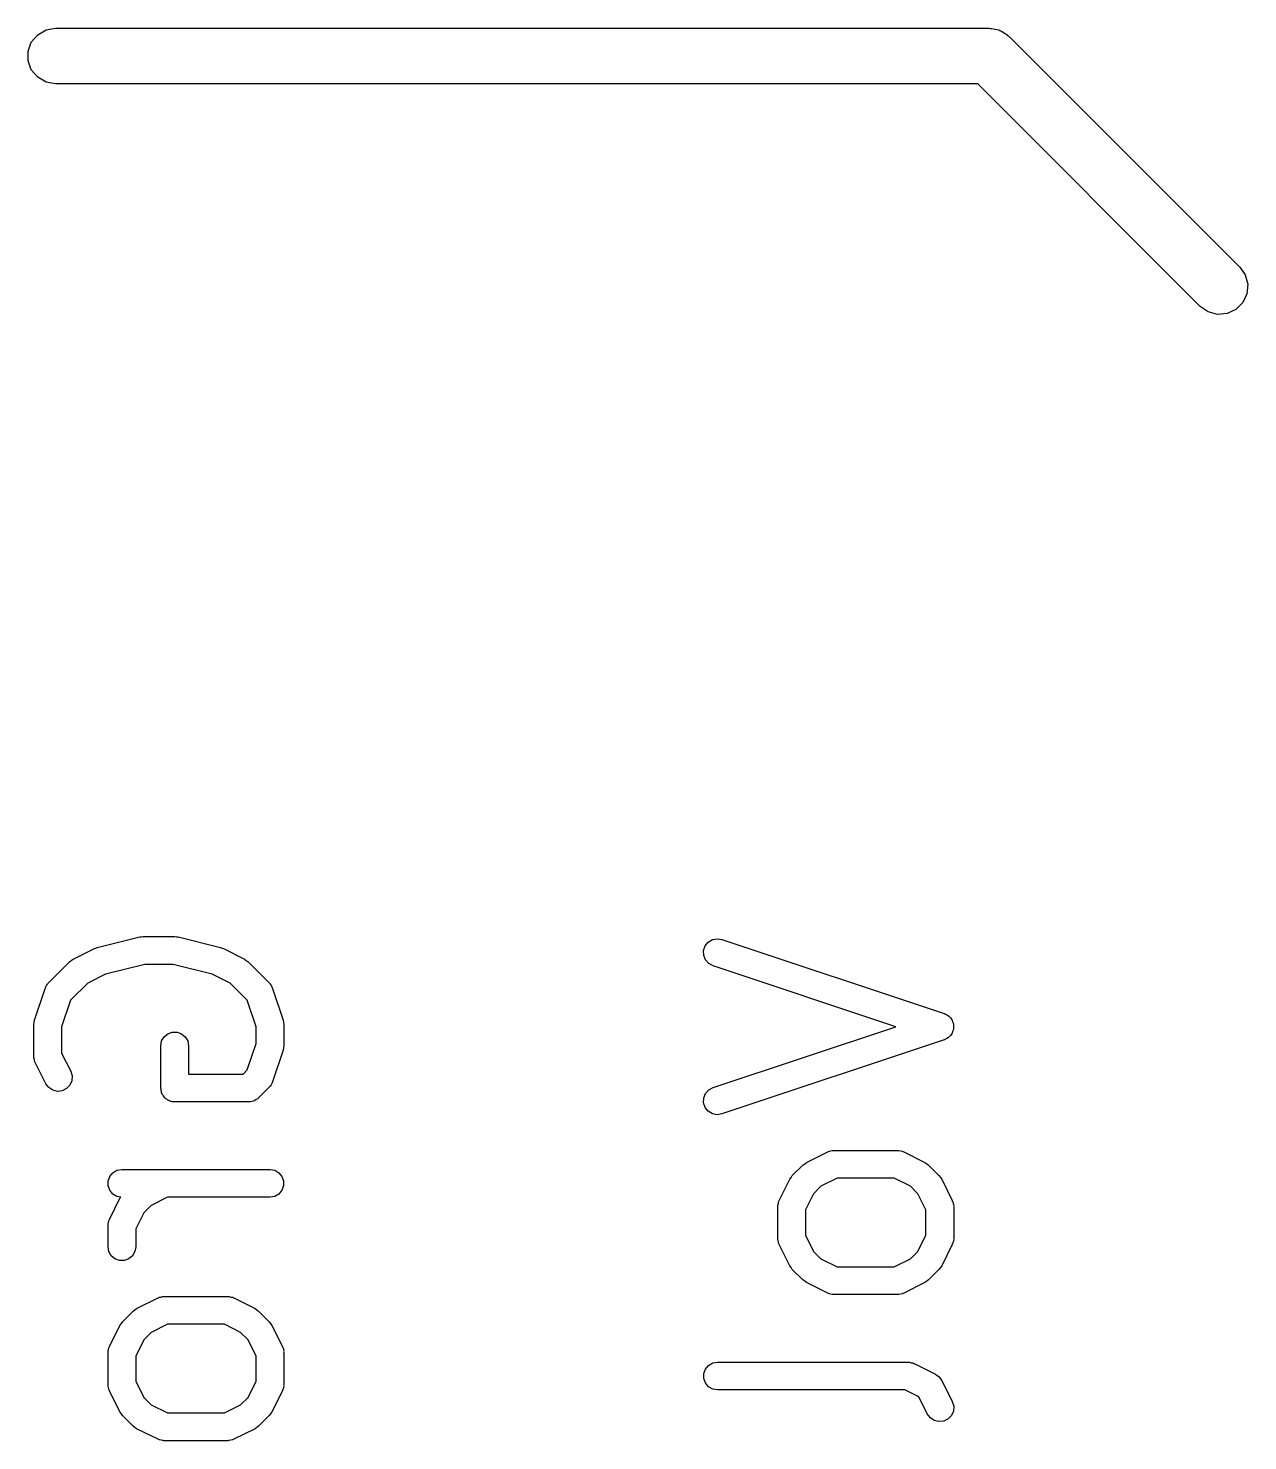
# Model space of a CAD drawing. Extents: x 91.3 to 189.8, y -113.5 to -60.4.
# Drawn here: x 169.22 to 173.61, y -65.98 to -60.9 of the extents above; entities that cross this region are included whole.
import ezdxf

# ---------------------------------------------------------------- set-up
doc = ezdxf.new("R2010")
doc.units = 0
doc.header["$MEASUREMENT"] = 0
doc.layers.add('BLACK', color=7, linetype='CONTINUOUS')

msp = doc.modelspace()

# ---------------------------------------------------------------- linework, layer by layer
at = {"layer": 'Black'}
for p, q in [((169.233, -60.95), (169.256, -60.9234)), ((169.256, -60.9234), (169.286, -60.906)), ((169.286, -60.906), (169.32, -60.9)), ((169.32, -60.9), (172.68, -60.9)), ((172.68, -60.9), (172.684, -60.9008)), ((172.684, -60.9008), (172.689, -60.9004)), ((172.689, -60.9004), (172.701, -60.9038)), ((172.701, -60.9038), (172.714, -60.906)), ((172.714, -60.906), (172.718, -60.9082)), ((172.718, -60.9082), (172.722, -60.9094)), ((172.722, -60.9094), (172.733, -60.9169)), ((172.733, -60.9169), (172.744, -60.9234)), ((172.744, -60.9234), (172.747, -60.9268)), ((172.747, -60.9268), (172.751, -60.9293)), ((172.751, -60.9293), (173.581, -61.7593)), ((169.222, -60.9826), (169.233, -60.95)), ((169.222, -61.0174), (169.222, -60.9826)), ((169.233, -61.05), (169.222, -61.0174)), ((169.256, -61.0766), (169.233, -61.05)), ((169.286, -61.094), (169.256, -61.0766)), ((169.32, -61.1), (169.286, -61.094)), ((172.639, -61.1), (169.32, -61.1)), ((173.439, -61.9007), (172.639, -61.1)), ((173.581, -61.7593), (173.601, -61.7877)), ((173.601, -61.7877), (173.61, -61.8213)), ((173.607, -61.8559), (173.592, -61.8874)), ((173.61, -61.8213), (173.607, -61.8559)), ((173.468, -61.9206), (173.439, -61.9007)), ((173.592, -61.8874), (173.567, -61.9119)), ((173.501, -61.9296), (173.468, -61.9206)), ((173.536, -61.9266), (173.501, -61.9296)), ((173.567, -61.9119), (173.536, -61.9266)), ((169.47, -64.2082), (169.623, -64.1701)), ((169.623, -64.1701), (169.629, -64.1696)), ((169.629, -64.1696), (169.635, -64.1686)), ((169.635, -64.1686), (169.749, -64.1686)), ((169.749, -64.1686), (169.755, -64.1696)), ((169.755, -64.1696), (169.761, -64.1701)), ((169.761, -64.1701), (169.914, -64.2082)), ((171.658, -64.2024), (171.669, -64.1888)), ((171.669, -64.1888), (171.684, -64.1797)), ((171.684, -64.1797), (171.701, -64.1762)), ((171.701, -64.1762), (171.718, -64.1788)), ((171.718, -64.1788), (172.518, -64.4454)), ((169.384, -64.25), (169.46, -64.2119)), ((169.46, -64.2119), (169.465, -64.2104)), ((169.465, -64.2104), (169.47, -64.2082)), ((169.914, -64.2082), (169.919, -64.2104)), ((169.919, -64.2104), (169.924, -64.2119)), ((169.924, -64.2119), (170, -64.25)), ((171.652, -64.2189), (171.658, -64.2024)), ((171.653, -64.2362), (171.652, -64.2189)), ((171.659, -64.2524), (171.653, -64.2362)), ((169.295, -64.3356), (169.371, -64.2594)), ((169.371, -64.2594), (169.377, -64.2548)), ((169.377, -64.2548), (169.384, -64.25)), ((169.641, -64.2686), (169.5, -64.3038)), ((169.743, -64.2686), (169.641, -64.2686)), ((169.884, -64.3038), (169.743, -64.2686)), ((170, -64.25), (170.006, -64.2548)), ((170.006, -64.2548), (170.013, -64.2594)), ((170.013, -64.2594), (170.089, -64.3356)), ((171.671, -64.2654), (171.659, -64.2524)), ((171.686, -64.2736), (171.671, -64.2654)), ((172.344, -64.4929), (171.686, -64.2736)), ((169.285, -64.3498), (169.288, -64.345)), ((169.288, -64.345), (169.291, -64.3399)), ((169.291, -64.3399), (169.293, -64.338)), ((169.293, -64.338), (169.295, -64.3356)), ((169.436, -64.3359), (169.374, -64.398)), ((169.5, -64.3038), (169.436, -64.3359)), ((169.948, -64.3359), (169.884, -64.3038)), ((170.01, -64.398), (169.948, -64.3359)), ((170.089, -64.3356), (170.091, -64.338)), ((170.091, -64.338), (170.093, -64.3399)), ((170.093, -64.3399), (170.096, -64.345)), ((170.096, -64.345), (170.099, -64.3498)), ((169.244, -64.4694), (169.283, -64.3551)), ((169.283, -64.3551), (169.284, -64.3526)), ((169.284, -64.3526), (169.285, -64.3498)), ((169.374, -64.398), (169.342, -64.4934)), ((170.042, -64.4934), (170.01, -64.398)), ((170.099, -64.3498), (170.1, -64.3526)), ((170.1, -64.3526), (170.101, -64.3551)), ((170.101, -64.3551), (170.139, -64.4694)), ((172.518, -64.4454), (172.519, -64.4461)), ((172.519, -64.4461), (172.52, -64.4464)), ((172.52, -64.4464), (172.527, -64.4502)), ((172.527, -64.4502), (172.533, -64.4537)), ((169.242, -64.4852), (169.243, -64.4773)), ((169.242, -64.5995), (169.242, -64.4852)), ((169.243, -64.4773), (169.244, -64.4694)), ((169.342, -64.4934), (169.342, -64.5877)), ((170.042, -64.5533), (170.042, -64.4934)), ((170.139, -64.4694), (170.141, -64.4773)), ((170.141, -64.4773), (170.142, -64.4852)), ((170.142, -64.4852), (170.142, -64.5614)), ((171.686, -64.7121), (172.344, -64.4929)), ((172.533, -64.4537), (172.534, -64.4547)), ((172.534, -64.4547), (172.535, -64.4554)), ((172.535, -64.4554), (172.54, -64.4612)), ((172.54, -64.4612), (172.545, -64.4667)), ((172.545, -64.4667), (172.545, -64.468)), ((172.545, -64.468), (172.546, -64.469)), ((172.546, -64.469), (172.548, -64.476)), ((172.548, -64.476), (172.551, -64.4828)), ((172.551, -64.4828), (172.551, -64.4842)), ((172.551, -64.4842), (172.551, -64.4855)), ((172.551, -64.4855), (172.551, -64.4929)), ((172.551, -64.4929), (172.551, -64.5002)), ((172.551, -64.5002), (172.551, -64.5015)), ((172.551, -64.5015), (172.551, -64.5029)), ((169.699, -64.5614), (169.702, -64.5443)), ((169.702, -64.5443), (169.711, -64.5293)), ((169.711, -64.5293), (169.724, -64.5181)), ((169.724, -64.5181), (169.74, -64.5122)), ((169.74, -64.5122), (169.758, -64.5122)), ((169.758, -64.5122), (169.774, -64.5181)), ((169.774, -64.5181), (169.787, -64.5293)), ((169.787, -64.5293), (169.796, -64.5443)), ((169.796, -64.5443), (169.799, -64.5614)), ((172.518, -64.5403), (171.718, -64.807)), ((172.519, -64.5396), (172.518, -64.5403)), ((172.52, -64.5394), (172.519, -64.5396)), ((172.527, -64.5355), (172.52, -64.5394)), ((172.533, -64.532), (172.527, -64.5355)), ((172.534, -64.531), (172.533, -64.532)), ((172.535, -64.5303), (172.534, -64.531)), ((172.54, -64.5245), (172.535, -64.5303)), ((172.545, -64.519), (172.54, -64.5245)), ((172.546, -64.5167), (172.545, -64.5177)), ((172.545, -64.5177), (172.545, -64.519)), ((172.548, -64.5097), (172.546, -64.5167)), ((172.551, -64.5029), (172.548, -64.5097)), ((169.242, -64.6024), (169.242, -64.5995)), ((169.242, -64.6052), (169.242, -64.6024)), ((169.342, -64.5877), (169.375, -64.6534)), ((169.699, -64.7138), (169.699, -64.5614)), ((169.799, -64.5614), (169.799, -64.6638)), ((170.01, -64.6487), (170.042, -64.5533)), ((170.139, -64.5772), (170.101, -64.6915)), ((170.141, -64.5693), (170.139, -64.5772)), ((170.142, -64.5614), (170.141, -64.5693)), ((169.244, -64.6108), (169.242, -64.6052)), ((169.245, -64.6166), (169.244, -64.6108)), ((169.246, -64.6191), (169.245, -64.6166)), ((169.247, -64.6219), (169.246, -64.6191)), ((169.285, -64.6981), (169.247, -64.6219)), ((169.375, -64.6534), (169.38, -64.67)), ((169.995, -64.6638), (170.01, -64.6487)), ((169.296, -64.712), (169.285, -64.6981)), ((169.372, -64.7033), (169.36, -64.7159)), ((169.379, -64.6873), (169.372, -64.7033)), ((169.38, -64.67), (169.379, -64.6873)), ((169.799, -64.6638), (169.995, -64.6638)), ((170.096, -64.7016), (170.093, -64.7068)), ((170.099, -64.6968), (170.096, -64.7016)), ((170.1, -64.6941), (170.099, -64.6968)), ((170.101, -64.6915), (170.1, -64.6941)), ((169.31, -64.7216), (169.296, -64.712)), ((169.327, -64.7256), (169.31, -64.7216)), ((169.344, -64.7236), (169.327, -64.7256)), ((169.36, -64.7159), (169.344, -64.7236)), ((169.7, -64.7181), (169.699, -64.7138)), ((169.7, -64.7225), (169.7, -64.7181)), ((169.701, -64.7266), (169.7, -64.7225)), ((169.702, -64.7309), (169.701, -64.7266)), ((169.704, -64.7347), (169.702, -64.7309)), ((169.706, -64.7388), (169.704, -64.7347)), ((169.709, -64.7422), (169.706, -64.7388)), ((169.711, -64.7459), (169.709, -64.7422)), ((169.714, -64.7488), (169.711, -64.7459)), ((169.717, -64.7521), (169.714, -64.7488)), ((169.721, -64.7543), (169.717, -64.7521)), ((169.724, -64.7571), (169.721, -64.7543)), ((170.042, -64.7554), (170.037, -64.7591)), ((170.048, -64.7521), (170.042, -64.7554)), ((170.049, -64.7504), (170.048, -64.7521)), ((170.051, -64.7492), (170.049, -64.7504)), ((170.089, -64.7111), (170.051, -64.7492)), ((170.091, -64.7087), (170.089, -64.7111)), ((170.093, -64.7068), (170.091, -64.7087)), ((171.652, -64.7669), (171.653, -64.7495)), ((171.653, -64.7495), (171.659, -64.7334)), ((171.659, -64.7334), (171.671, -64.7204)), ((171.671, -64.7204), (171.686, -64.7121)), ((169.728, -64.7586), (169.724, -64.7571)), ((169.732, -64.7608), (169.728, -64.7586)), ((169.736, -64.7616), (169.732, -64.7608)), ((169.74, -64.763), (169.736, -64.7616)), ((169.745, -64.763), (169.74, -64.763)), ((169.749, -64.7638), (169.745, -64.763)), ((170.016, -64.7638), (169.749, -64.7638)), ((170.018, -64.7634), (170.016, -64.7638)), ((170.02, -64.7636), (170.018, -64.7634)), ((170.026, -64.7619), (170.02, -64.7636)), ((170.033, -64.7608), (170.026, -64.7619)), ((170.035, -64.7597), (170.033, -64.7608)), ((170.037, -64.7591), (170.035, -64.7597)), ((171.658, -64.7833), (171.652, -64.7669)), ((171.669, -64.7969), (171.658, -64.7833)), ((171.684, -64.806), (171.669, -64.7969)), ((171.701, -64.8095), (171.684, -64.806)), ((171.718, -64.807), (171.701, -64.8095)), ((172.022, -64.9815), (172.099, -64.9434)), ((172.099, -64.9434), (172.101, -64.9426)), ((172.101, -64.9426), (172.104, -64.9411)), ((172.104, -64.9411), (172.11, -64.9401)), ((172.11, -64.9401), (172.115, -64.9384)), ((172.115, -64.9384), (172.118, -64.9386)), ((172.118, -64.9386), (172.121, -64.9381)), ((172.121, -64.9381), (172.35, -64.9381)), ((172.35, -64.9381), (172.352, -64.9386)), ((172.352, -64.9386), (172.355, -64.9384)), ((172.355, -64.9384), (172.361, -64.9401)), ((172.361, -64.9401), (172.367, -64.9411)), ((172.367, -64.9411), (172.369, -64.9426)), ((172.369, -64.9426), (172.372, -64.9434)), ((172.372, -64.9434), (172.448, -64.9815)), ((169.526, -65.0184), (169.541, -65.0097)), ((169.541, -65.0097), (169.559, -65.0067)), ((169.559, -65.0067), (170.092, -65.0067)), ((170.092, -65.0067), (170.109, -65.0097)), ((170.109, -65.0097), (170.124, -65.0184)), ((171.971, -65.0289), (172.009, -64.9908)), ((172.009, -64.9908), (172.016, -64.9862)), ((172.016, -64.9862), (172.022, -64.9815)), ((172.448, -64.9815), (172.455, -64.9862)), ((172.455, -64.9862), (172.461, -64.9908)), ((172.461, -64.9908), (172.499, -65.0289)), ((169.509, -65.048), (169.515, -65.0317)), ((169.509, -65.0653), (169.509, -65.048)), ((169.515, -65.0317), (169.526, -65.0184)), ((170.124, -65.0184), (170.135, -65.0317)), ((170.135, -65.0317), (170.141, -65.048)), ((170.141, -65.048), (170.141, -65.0653)), ((171.924, -65.1181), (171.962, -65.0419)), ((171.962, -65.0419), (171.967, -65.0355)), ((171.967, -65.0355), (171.971, -65.0289)), ((172.133, -65.0381), (172.074, -65.0673)), ((172.338, -65.0381), (172.133, -65.0381)), ((172.396, -65.0673), (172.338, -65.0381)), ((172.499, -65.0289), (172.504, -65.0355)), ((172.504, -65.0355), (172.509, -65.0419)), ((172.509, -65.0419), (172.547, -65.1181)), ((169.515, -65.0817), (169.509, -65.0653)), ((169.514, -65.1867), (169.552, -65.1105)), ((169.526, -65.095), (169.515, -65.0817)), ((169.541, -65.1037), (169.526, -65.095)), ((169.555, -65.1061), (169.541, -65.1037)), ((169.552, -65.1105), (169.555, -65.1061)), ((169.723, -65.1067), (169.664, -65.1359)), ((170.092, -65.1067), (169.723, -65.1067)), ((170.109, -65.1037), (170.092, -65.1067)), ((170.124, -65.095), (170.109, -65.1037)), ((170.135, -65.0817), (170.124, -65.095)), ((170.141, -65.0653), (170.135, -65.0817)), ((172.048, -65.0939), (172.019, -65.1523)), ((172.074, -65.0673), (172.048, -65.0939)), ((172.423, -65.0939), (172.396, -65.0673)), ((172.452, -65.1523), (172.423, -65.0939)), ((169.638, -65.1625), (169.609, -65.2208)), ((169.664, -65.1359), (169.638, -65.1625)), ((171.919, -65.1348), (171.921, -65.1291)), ((171.919, -65.1376), (171.919, -65.1348)), ((171.919, -65.1405), (171.919, -65.1376)), ((171.919, -65.2548), (171.919, -65.1405)), ((171.921, -65.1291), (171.922, -65.1234)), ((171.922, -65.1234), (171.923, -65.1209)), ((171.923, -65.1209), (171.924, -65.1181)), ((172.019, -65.1523), (172.019, -65.243)), ((172.452, -65.243), (172.452, -65.1523)), ((172.547, -65.1181), (172.547, -65.1209)), ((172.547, -65.1209), (172.549, -65.1234)), ((172.549, -65.1234), (172.55, -65.1291)), ((172.55, -65.1291), (172.552, -65.1348)), ((172.552, -65.1348), (172.551, -65.1376)), ((172.551, -65.1376), (172.552, -65.1405)), ((172.552, -65.1405), (172.552, -65.2548)), ((169.509, -65.2033), (169.511, -65.1977)), ((169.509, -65.2062), (169.509, -65.2033)), ((169.509, -65.209), (169.509, -65.2062)), ((169.509, -65.2852), (169.509, -65.209)), ((169.511, -65.1977), (169.512, -65.1919)), ((169.512, -65.1919), (169.513, -65.1894)), ((169.513, -65.1894), (169.514, -65.1867)), ((169.609, -65.2208), (169.609, -65.2852)), ((171.919, -65.2576), (171.919, -65.2548)), ((171.919, -65.2605), (171.919, -65.2576)), ((171.921, -65.2661), (171.919, -65.2605)), ((172.019, -65.243), (172.048, -65.3013)), ((172.423, -65.3013), (172.452, -65.243)), ((172.552, -65.2605), (172.55, -65.2661)), ((172.552, -65.2548), (172.551, -65.2576)), ((172.551, -65.2576), (172.552, -65.2605)), ((169.512, -65.3023), (169.509, -65.2852)), ((169.52, -65.3174), (169.512, -65.3023)), ((169.606, -65.3023), (169.597, -65.3174)), ((169.609, -65.2852), (169.606, -65.3023)), ((171.922, -65.2719), (171.921, -65.2661)), ((171.923, -65.2744), (171.922, -65.2719)), ((171.924, -65.2771), (171.923, -65.2744)), ((171.962, -65.3533), (171.924, -65.2771)), ((172.048, -65.3013), (172.074, -65.328)), ((172.396, -65.328), (172.423, -65.3013)), ((172.547, -65.2771), (172.509, -65.3533)), ((172.549, -65.2719), (172.547, -65.2744)), ((172.547, -65.2744), (172.547, -65.2771)), ((172.55, -65.2661), (172.549, -65.2719)), ((169.534, -65.3285), (169.52, -65.3174)), ((169.55, -65.3345), (169.534, -65.3285)), ((169.567, -65.3345), (169.55, -65.3345)), ((169.584, -65.3285), (169.567, -65.3345)), ((169.597, -65.3174), (169.584, -65.3285)), ((171.967, -65.3598), (171.962, -65.3533)), ((171.971, -65.3663), (171.967, -65.3598)), ((172.074, -65.328), (172.133, -65.3571)), ((172.133, -65.3571), (172.338, -65.3571)), ((172.338, -65.3571), (172.396, -65.328)), ((172.504, -65.3597), (172.499, -65.3663)), ((172.509, -65.3533), (172.504, -65.3597)), ((172.009, -65.4044), (171.971, -65.3663)), ((172.016, -65.409), (172.009, -65.4044)), ((172.022, -65.4138), (172.016, -65.409)), ((172.099, -65.4519), (172.022, -65.4138)), ((172.448, -65.4138), (172.372, -65.4519)), ((172.455, -65.409), (172.448, -65.4138)), ((172.461, -65.4044), (172.455, -65.409)), ((172.499, -65.3663), (172.461, -65.4044)), ((169.691, -65.4683), (169.694, -65.4668)), ((169.694, -65.4668), (169.7, -65.4658)), ((169.7, -65.4658), (169.705, -65.4641)), ((169.705, -65.4641), (169.708, -65.4643)), ((169.708, -65.4643), (169.711, -65.4638)), ((169.711, -65.4638), (169.94, -65.4638)), ((169.94, -65.4638), (169.942, -65.4643)), ((169.942, -65.4643), (169.945, -65.4641)), ((169.945, -65.4641), (169.951, -65.4658)), ((169.951, -65.4658), (169.957, -65.4668)), ((169.957, -65.4668), (169.959, -65.4683)), ((172.101, -65.4527), (172.099, -65.4519)), ((172.104, -65.4541), (172.101, -65.4527)), ((172.11, -65.4551), (172.104, -65.4541)), ((172.115, -65.4568), (172.11, -65.4551)), ((172.118, -65.4566), (172.115, -65.4568)), ((172.121, -65.4571), (172.118, -65.4566)), ((172.35, -65.4571), (172.121, -65.4571)), ((172.352, -65.4566), (172.35, -65.4571)), ((172.355, -65.4568), (172.352, -65.4566)), ((172.361, -65.4551), (172.355, -65.4568)), ((172.367, -65.4541), (172.361, -65.4551)), ((172.369, -65.4527), (172.367, -65.4541)), ((172.372, -65.4519), (172.369, -65.4527)), ((169.561, -65.5546), (169.599, -65.5165)), ((169.599, -65.5165), (169.606, -65.512)), ((169.606, -65.512), (169.612, -65.5072)), ((169.612, -65.5072), (169.689, -65.4691)), ((169.689, -65.4691), (169.691, -65.4683)), ((169.959, -65.4683), (169.962, -65.4691)), ((169.962, -65.4691), (170.038, -65.5072)), ((170.038, -65.5072), (170.045, -65.5119)), ((170.045, -65.5119), (170.051, -65.5165)), ((170.051, -65.5165), (170.089, -65.5546)), ((169.514, -65.6438), (169.552, -65.5676)), ((169.552, -65.5676), (169.557, -65.5612)), ((169.557, -65.5612), (169.561, -65.5546)), ((169.723, -65.5638), (169.664, -65.593)), ((169.928, -65.5638), (169.723, -65.5638)), ((169.986, -65.593), (169.928, -65.5638)), ((170.089, -65.5546), (170.094, -65.5612)), ((170.094, -65.5612), (170.099, -65.5676)), ((170.099, -65.5676), (170.137, -65.6438)), ((169.638, -65.6196), (169.609, -65.678)), ((169.664, -65.593), (169.638, -65.6196)), ((170.013, -65.6196), (169.986, -65.593)), ((170.042, -65.678), (170.013, -65.6196)), ((169.509, -65.6605), (169.511, -65.6549)), ((169.509, -65.6633), (169.509, -65.6605)), ((169.509, -65.6662), (169.509, -65.6633)), ((169.509, -65.7805), (169.509, -65.6662)), ((169.511, -65.6549), (169.512, -65.6491)), ((169.512, -65.6491), (169.513, -65.6466)), ((169.513, -65.6466), (169.514, -65.6438)), ((170.137, -65.6438), (170.137, -65.6466)), ((170.137, -65.6466), (170.139, -65.6491)), ((170.139, -65.6491), (170.14, -65.6549)), ((170.14, -65.6549), (170.142, -65.6605)), ((170.142, -65.6605), (170.141, -65.6634)), ((170.141, -65.6634), (170.142, -65.6662)), ((170.142, -65.6662), (170.142, -65.7805)), ((169.609, -65.678), (169.609, -65.7687)), ((170.042, -65.7687), (170.042, -65.678)), ((171.659, -65.725), (171.67, -65.7117)), ((171.67, -65.7117), (171.685, -65.703)), ((171.685, -65.703), (171.702, -65.7)), ((171.702, -65.7), (172.388, -65.7)), ((172.388, -65.7), (172.39, -65.7005)), ((172.39, -65.7005), (172.393, -65.7003)), ((172.393, -65.7003), (172.399, -65.702)), ((172.399, -65.702), (172.405, -65.703)), ((172.405, -65.703), (172.407, -65.7045)), ((172.407, -65.7045), (172.41, -65.7053)), ((172.41, -65.7053), (172.486, -65.7434)), ((169.609, -65.7687), (169.638, -65.827)), ((170.013, -65.827), (170.042, -65.7687)), ((171.653, -65.7413), (171.659, -65.725)), ((171.653, -65.7587), (171.653, -65.7413)), ((171.659, -65.775), (171.653, -65.7587)), ((172.486, -65.7434), (172.492, -65.7477)), ((172.492, -65.7477), (172.498, -65.7518)), ((172.498, -65.7518), (172.499, -65.7529)), ((172.499, -65.7529), (172.5, -65.7537)), ((172.5, -65.7537), (172.504, -65.7598)), ((172.504, -65.7598), (172.509, -65.7657)), ((172.509, -65.7657), (172.547, -65.8419)), ((169.509, -65.7833), (169.509, -65.7805)), ((169.509, -65.7862), (169.509, -65.7833)), ((169.511, -65.7918), (169.509, -65.7862)), ((169.512, -65.7976), (169.511, -65.7918)), ((169.513, -65.8001), (169.512, -65.7976)), ((169.514, -65.8028), (169.513, -65.8001)), ((169.552, -65.879), (169.514, -65.8028)), ((170.137, -65.8028), (170.099, -65.879)), ((170.139, -65.7976), (170.137, -65.8001)), ((170.137, -65.8001), (170.137, -65.8028)), ((170.14, -65.7918), (170.139, -65.7976)), ((170.142, -65.7862), (170.14, -65.7918)), ((170.142, -65.7805), (170.141, -65.7833)), ((170.141, -65.7833), (170.142, -65.7862)), ((171.67, -65.7883), (171.659, -65.775)), ((171.685, -65.797), (171.67, -65.7883)), ((171.702, -65.8), (171.685, -65.797)), ((172.376, -65.8), (171.702, -65.8)), ((172.427, -65.8254), (172.376, -65.8)), ((169.638, -65.827), (169.664, -65.8537)), ((169.664, -65.8537), (169.723, -65.8829)), ((169.928, -65.8829), (169.986, -65.8537)), ((169.986, -65.8537), (170.013, -65.827)), ((172.457, -65.8866), (172.427, -65.8254)), ((172.547, -65.8419), (172.552, -65.8586)), ((172.552, -65.8586), (172.551, -65.8759)), ((169.557, -65.8855), (169.552, -65.879)), ((169.561, -65.892), (169.557, -65.8855)), ((169.599, -65.9301), (169.561, -65.892)), ((169.723, -65.8829), (169.928, -65.8829)), ((170.089, -65.892), (170.051, -65.9301)), ((170.094, -65.8855), (170.089, -65.892)), ((170.099, -65.879), (170.094, -65.8855)), ((172.468, -65.9006), (172.457, -65.8866)), ((172.482, -65.9102), (172.468, -65.9006)), ((172.499, -65.9142), (172.482, -65.9102)), ((172.516, -65.9122), (172.499, -65.9142)), ((172.532, -65.9044), (172.516, -65.9122)), ((172.544, -65.8918), (172.532, -65.9044)), ((172.551, -65.8759), (172.544, -65.8918)), ((169.606, -65.9347), (169.599, -65.9301)), ((169.612, -65.9395), (169.606, -65.9347)), ((169.689, -65.9776), (169.612, -65.9395)), ((170.038, -65.9395), (169.962, -65.9776)), ((170.045, -65.9347), (170.038, -65.9395)), ((170.051, -65.9301), (170.045, -65.9347)), ((169.691, -65.9784), (169.689, -65.9776)), ((169.694, -65.9798), (169.691, -65.9784)), ((169.7, -65.9809), (169.694, -65.9798)), ((169.705, -65.9825), (169.7, -65.9809)), ((169.708, -65.9824), (169.705, -65.9825)), ((169.711, -65.9829), (169.708, -65.9824)), ((169.94, -65.9829), (169.711, -65.9829)), ((169.942, -65.9824), (169.94, -65.9829)), ((169.945, -65.9825), (169.942, -65.9824)), ((169.951, -65.9809), (169.945, -65.9825)), ((169.957, -65.9798), (169.951, -65.9809)), ((169.959, -65.9784), (169.957, -65.9798)), ((169.962, -65.9776), (169.959, -65.9784))]:
    msp.add_line(p, q, dxfattribs=at)

doc.saveas('drawing.dxf')
